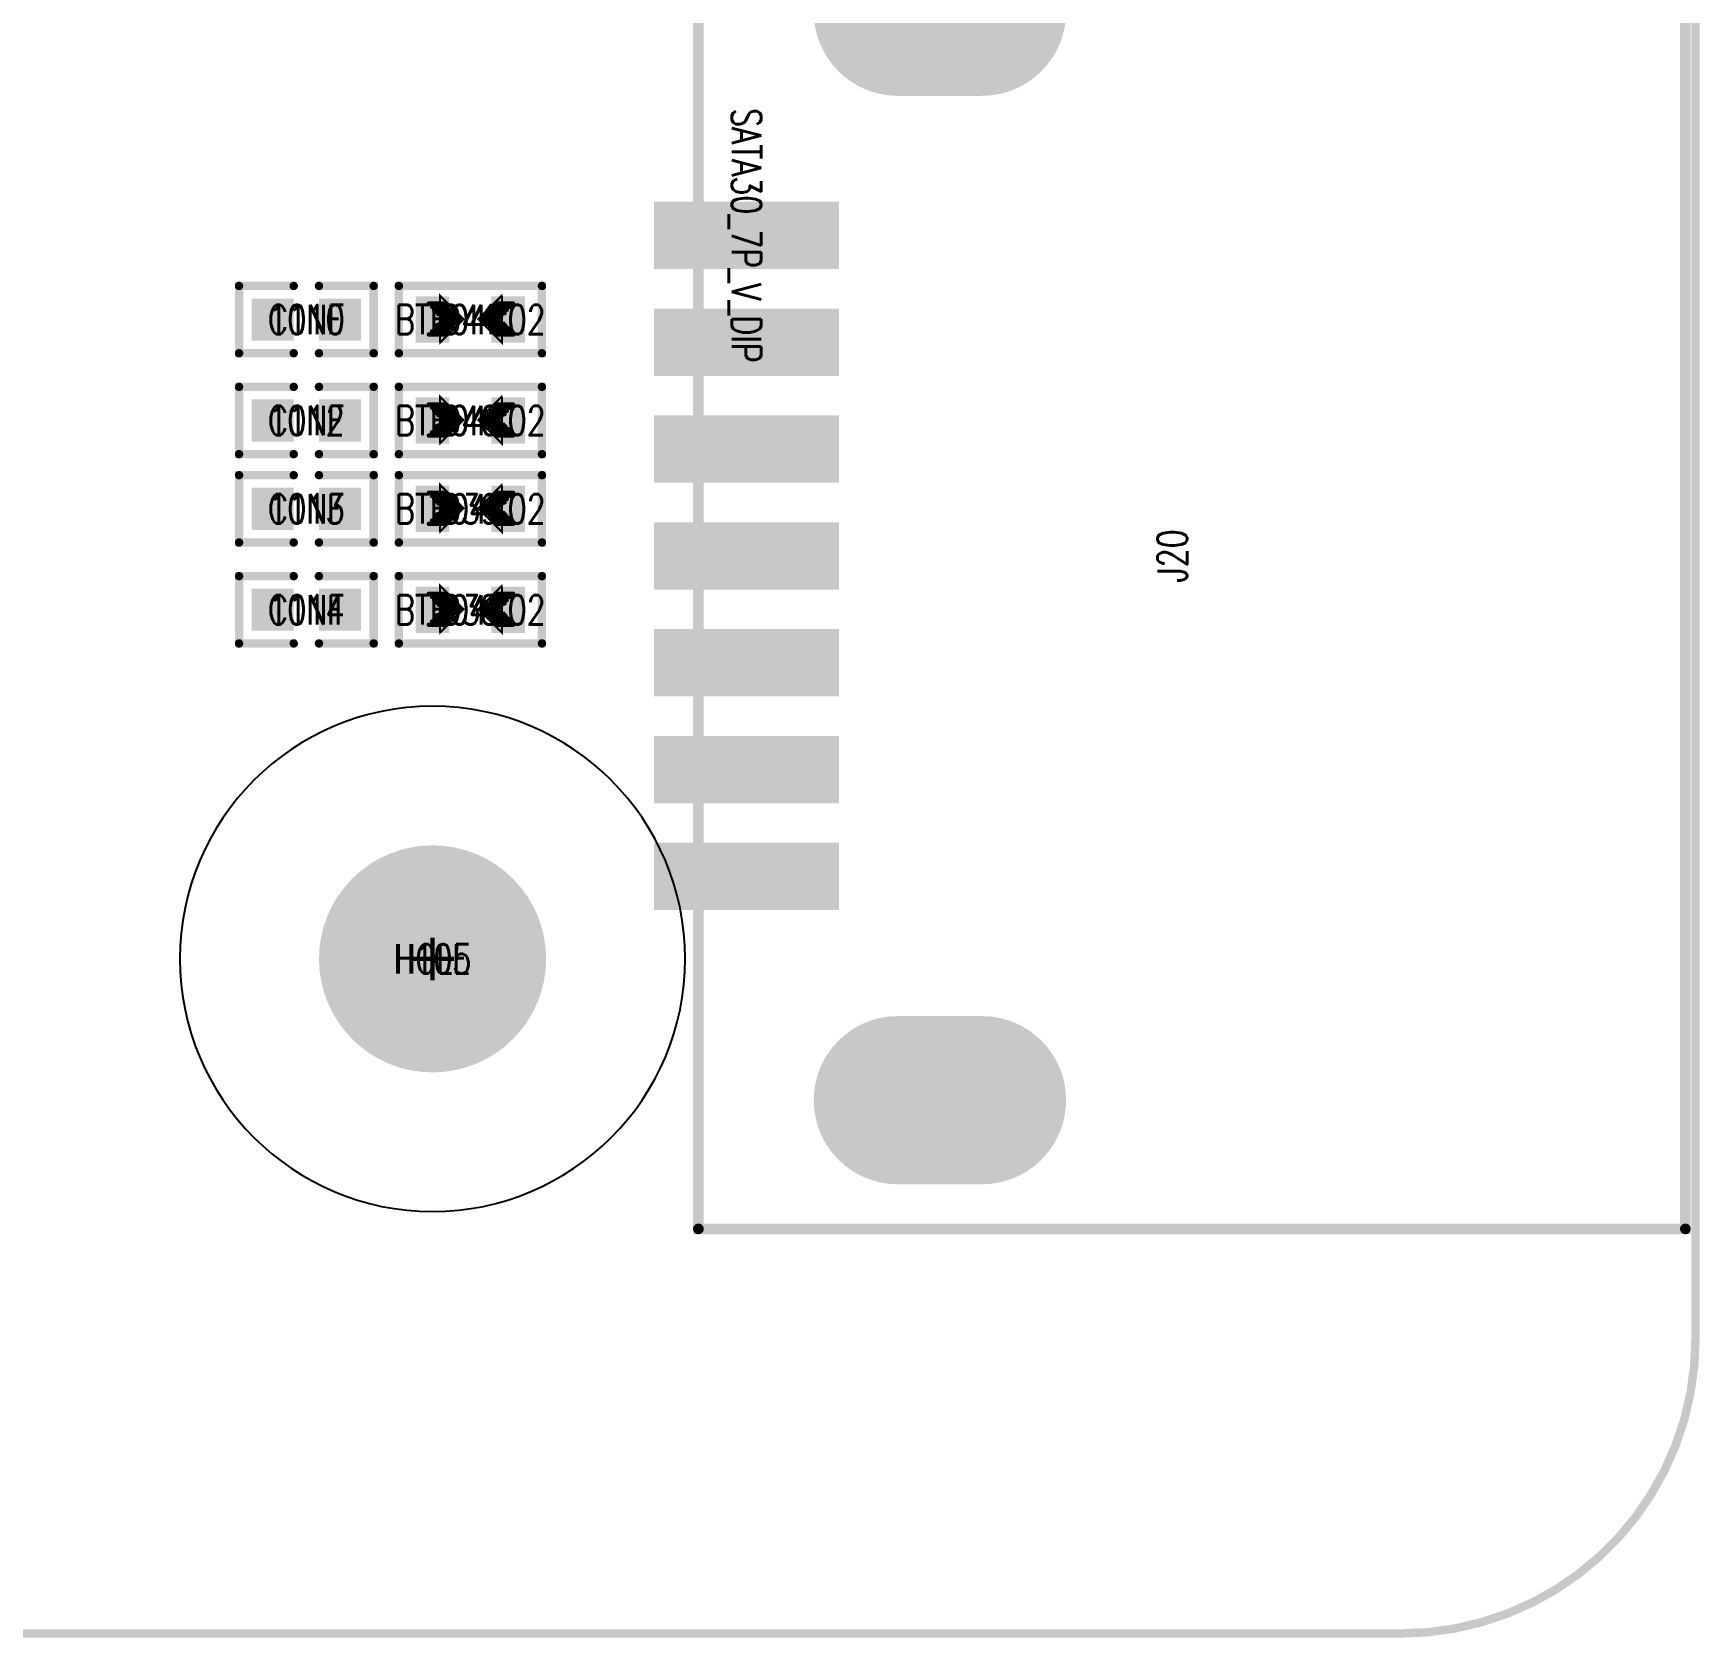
# Model space of a CAD drawing. Extents: x -4 to 157, y -7 to 87.
# Drawn here: x 136.75 to 156.56, y -3.57 to 15.5 of the extents above; entities that cross this region are included whole.
import ezdxf
from ezdxf.enums import TextEntityAlignment as Align

# ---------------------------------------------------------------- set-up
doc = ezdxf.new("R2010")
doc.units = 0
for name, pattern in [('KEEPOUT_00001000$0', [2, 1, 1]), ('TRMIDX_0', [2, 1, 1]), ('TRMIDX_1', [2, 1, 1])]:
    doc.linetypes.add(name, pattern=pattern)
for name, color, linetype in [('ATTRIBUTE_01', 130, 'CONTINUOUS'), ('BOARD_OUTLINE_00', 254, 'CONTINUOUS'), ('DRIL_NPLTE_THRU_01', 3, 'CONTINUOUS'), ('DRIL_NPLTE_THRU_02', 171, 'CONTINUOUS'), ('DRIL_NPLTE_THRU_03', 222, 'CONTINUOUS'), ('DRIL_NPLTE_THRU_04', 2, 'CONTINUOUS'), ('DRIL_PLTE_THRU_01', 3, 'CONTINUOUS'), ('DRIL_PLTE_THRU_02', 171, 'CONTINUOUS'), ('DRIL_PLTE_THRU_03', 222, 'CONTINUOUS'), ('DRIL_PLTE_THRU_04', 2, 'CONTINUOUS'), ('DRIL_SYMBOL', 254, 'CONTINUOUS'), ('KEEPOUT_-1', 254, 'CONTINUOUS'), ('KEEPOUT_01', 1, 'CONTINUOUS'), ('PADS_BOT', 56, 'CONTINUOUS'), ('PADS_INNER', 96, 'CONTINUOUS'), ('PADS_TOP', 96, 'CONTINUOUS'), ('PART_NAME_126', 6, 'CONTINUOUS'), ('PART_TOP_2DLINE_126', 255, 'CONTINUOUS'), ('PART_TOP_COPPER_01', 255, 'CONTINUOUS')]:
    doc.layers.add(name, color=color, linetype=linetype)
doc.styles.add('W0$05', font='simplex', dxfattribs={"width": 0.75})

# ---------------------------------------------------------------- blocks, each defined once
blk = doc.blocks.new('BOARD_1')
at = {"layer": 'BOARD_OUTLINE_00', "const_width": 0.1}
blk.add_lwpolyline([(0, -3.5, -0.414214), (3.5, 0), (156.51, 0, -0.414214), (160.01, -3.5), (160.01, -86.52, -0.414214), (156.51, -90.02), (3.5, -90.02, -0.414214), (0, -86.52)], format="xyb", close=True, dxfattribs=at)
blk = doc.blocks.new('SMOOTH_0$1')
at = {"const_width": 0.05}
blk.add_lwpolyline([(-0.025, 0, 1), (0.025, 0, 1)], format="xyb", close=True, dxfattribs=at)
blk = doc.blocks.new('PART_BODY_TOP_255')
at = {"layer": 'PART_TOP_2DLINE_126', "const_width": 0.1}
for points in [[(-0.15, 0.4), (-0.8, 0.4), (-0.8, -0.4), (-0.15, -0.4)], [(0.15, -0.4), (0.8, -0.4), (0.8, 0.4), (0.15, 0.4)]]:
    blk.add_lwpolyline(points, dxfattribs=at)
at = {"layer": 'PART_TOP_2DLINE_126'}
for p in [(-0.8, 0.4), (-0.15, 0.4), (0.15, 0.4), (0.8, 0.4), (-0.8, -0.4), (-0.15, -0.4), (0.15, -0.4), (0.8, -0.4)]:
    blk.add_blockref('SMOOTH_0$1', p, dxfattribs=at)
blk = doc.blocks.new('DRIL_HOLE_0')
blk.add_lwpolyline([(0, 0, 1), (0, 0, 1)], format="xyb", close=True)
blk = doc.blocks.new('PAD_0')
blk.add_lwpolyline([(0, 0, 1), (0, 0, 1)], format="xyb", close=True)
blk = doc.blocks.new('PAD_11')
at = {"const_width": 0.5}
blk.add_lwpolyline([(-0.25, 0), (0.25, 0)], dxfattribs=at)
blk = doc.blocks.new('STK_TOP_8')
at = {"layer": 'DRIL_PLTE_THRU_01'}
blk.add_blockref('DRIL_HOLE_0', (0, 0), dxfattribs=at)
at = {"layer": 'DRIL_PLTE_THRU_02'}
blk.add_blockref('DRIL_HOLE_0', (0, 0), dxfattribs=at)
at = {"layer": 'DRIL_PLTE_THRU_03'}
blk.add_blockref('DRIL_HOLE_0', (0, 0), dxfattribs=at)
at = {"layer": 'DRIL_PLTE_THRU_04'}
blk.add_blockref('DRIL_HOLE_0', (0, 0), dxfattribs=at)
at = {"layer": 'PADS_BOT'}
blk.add_blockref('PAD_0', (0, 0), dxfattribs=at)
at = {"layer": 'PADS_INNER'}
blk.add_blockref('PAD_0', (0, 0), dxfattribs=at)
at = {"layer": 'PADS_TOP'}
blk.add_blockref('PAD_11', (0, 0), dxfattribs=at)
blk = doc.blocks.new('SYM_TOP_6')
for name, p in [('PART_BODY_TOP_255', (0, 0)), ('STK_TOP_8', (-0.4, 0)), ('STK_TOP_8', (0.4, 0))]:
    blk.add_blockref(name, p)
blk = doc.blocks.new('PART_TOP_11')
blk.add_blockref('SYM_TOP_6', (0, 0))
at = {"layer": 'ATTRIBUTE_01', "style": 'W0$05', "width": 0.75}
blk.add_text('10NF', height=0.35, dxfattribs=at).set_placement((0, 0), align=Align.MIDDLE_CENTER)
at = {"layer": 'PART_NAME_126', "style": 'W0$05', "width": 0.75}
blk.add_text('C110', height=0.35, dxfattribs=at).set_placement((0, 0), align=Align.MIDDLE_CENTER)
blk = doc.blocks.new('PART_TOP_13')
blk.add_blockref('SYM_TOP_6', (0, 0))
at = {"layer": 'ATTRIBUTE_01', "style": 'W0$05', "width": 0.75}
blk.add_text('10NF', height=0.35, dxfattribs=at).set_placement((0, 0), align=Align.MIDDLE_CENTER)
at = {"layer": 'PART_NAME_126', "style": 'W0$05', "width": 0.75}
blk.add_text('C112', height=0.35, dxfattribs=at).set_placement((0, 0), align=Align.MIDDLE_CENTER)
blk = doc.blocks.new('PART_TOP_14')
blk.add_blockref('SYM_TOP_6', (0, 0))
at = {"layer": 'ATTRIBUTE_01', "style": 'W0$05', "width": 0.75}
blk.add_text('10NF', height=0.35, dxfattribs=at).set_placement((0, 0), align=Align.MIDDLE_CENTER)
at = {"layer": 'PART_NAME_126', "style": 'W0$05', "width": 0.75}
blk.add_text('C113', height=0.35, dxfattribs=at).set_placement((0, 0), align=Align.MIDDLE_CENTER)
blk = doc.blocks.new('PART_TOP_15')
blk.add_blockref('SYM_TOP_6', (0, 0))
at = {"layer": 'ATTRIBUTE_01', "style": 'W0$05', "width": 0.75}
blk.add_text('10NF', height=0.35, dxfattribs=at).set_placement((0, 0), align=Align.MIDDLE_CENTER)
at = {"layer": 'PART_NAME_126', "style": 'W0$05', "width": 0.75}
blk.add_text('C114', height=0.35, dxfattribs=at).set_placement((0, 0), align=Align.MIDDLE_CENTER)
blk = doc.blocks.new('SMOOTH_0$0254')
at = {"const_width": 0.0127}
blk.add_lwpolyline([(-0.00635, 0, 1), (0.00635, 0, 1)], format="xyb", close=True, dxfattribs=at)
blk = doc.blocks.new('SMOOTH_0$0508')
at = {"const_width": 0.0254}
blk.add_lwpolyline([(-0.0127, 0, 1), (0.0127, 0, 1)], format="xyb", close=True, dxfattribs=at)
blk = doc.blocks.new('PART_BODY_TOP_264')
at = {"layer": 'PART_TOP_2DLINE_126', "const_width": 0.1}
blk.add_lwpolyline([(0.85, -0.4), (0.85, 0.4), (-0.85, 0.4), (-0.85, -0.4)], close=True, dxfattribs=at)
at = {"layer": 'PART_TOP_COPPER_01', "linetype": 'TRMIDX_0', "const_width": 0.0508}
for points in [[(-0.3048, 0.1905), (-0.4953, 0.1905)], [(-0.2667, 0.1524), (-0.4572, 0.1524)], [(-0.2413, 0.1143), (-0.4318, 0.1143)], [(-0.2159, 0.0889), (-0.4064, 0.0889)], [(-0.1905, 0.0635), (-0.381, 0.0635)], [(-0.1524, 0.0381), (-0.3429, 0.0381)], [(-0.1397, -0.0127), (-0.3302, -0.0127)], [(-0.127, 0.0127), (-0.3175, 0.0127)], [(-0.3048, -0.1778), (-0.4953, -0.1778)], [(-0.2667, -0.1397), (-0.4572, -0.1397)], [(-0.2286, -0.1016), (-0.4191, -0.1016)], [(-0.2032, -0.0635), (-0.3937, -0.0635)], [(-0.1651, -0.0381), (-0.3556, -0.0381)]]:
    blk.add_lwpolyline(points, dxfattribs=at)
at = {"layer": 'PART_TOP_COPPER_01', "linetype": 'TRMIDX_0', "const_width": 0.0254}
for points in [[(-0.3556, -0.2667), (-0.08255, 0.00635), (-0.36195, 0.28575), (-0.36195, -0.254), (-0.3556, -0.254)], [(-0.3048, -0.1651), (-0.1397, 0), (-0.31115, 0.17145), (-0.31115, -0.1524), (-0.3048, -0.1524)]]:
    blk.add_lwpolyline(points, close=True, dxfattribs=at)
at = {"layer": 'PART_TOP_COPPER_01', "linetype": 'TRMIDX_1', "const_width": 0.0254}
for points in [[(0.3683, 0.2794), (0.09525, 0.00635), (0.37465, -0.27305), (0.37465, 0.2667), (0.3683, 0.2667)], [(0.3175, 0.1778), (0.1524, 0.0127), (0.32385, -0.15875), (0.32385, 0.1651), (0.3175, 0.1651)]]:
    blk.add_lwpolyline(points, close=True, dxfattribs=at)
at = {"layer": 'PART_TOP_COPPER_01', "linetype": 'TRMIDX_1', "const_width": 0.0508}
for points in [[(0.3175, 0.1905), (0.508, 0.1905)], [(0.1397, 0), (0.3302, 0)], [(0.1524, 0.0254), (0.3429, 0.0254)], [(0.1651, -0.0254), (0.3556, -0.0254)], [(0.1778, 0.0508), (0.3683, 0.0508)], [(0.2159, 0.0762), (0.4064, 0.0762)], [(0.2413, 0.1143), (0.4318, 0.1143)], [(0.2794, 0.1524), (0.4699, 0.1524)], [(0.2032, -0.0508), (0.3937, -0.0508)], [(0.2286, -0.0762), (0.4191, -0.0762)], [(0.254, -0.1016), (0.4445, -0.1016)], [(0.2794, -0.1397), (0.4699, -0.1397)], [(0.3175, -0.1778), (0.508, -0.1778)]]:
    blk.add_lwpolyline(points, dxfattribs=at)
at = {"layer": 'PART_TOP_2DLINE_126'}
for p in [(-0.85, 0.4), (0.85, 0.4), (-0.85, -0.4), (0.85, -0.4)]:
    blk.add_blockref('SMOOTH_0$1', p, dxfattribs=at)
at = {"layer": 'PART_TOP_COPPER_01'}
for name, p in [('SMOOTH_0$0508', (-0.4953, 0.1905)), ('SMOOTH_0$0254', (-0.36195, 0.28575)), ('SMOOTH_0$0508', (-0.3048, 0.1905)), ('SMOOTH_0$0508', (0.3175, 0.1905)), ('SMOOTH_0$0254', (0.3683, 0.2794)), ('SMOOTH_0$0254', (0.3683, 0.2667)), ('SMOOTH_0$0254', (0.37465, 0.2667)), ('SMOOTH_0$0508', (0.508, 0.1905)), ('SMOOTH_0$0508', (-0.4572, 0.1524)), ('SMOOTH_0$0508', (-0.4318, 0.1143)), ('SMOOTH_0$0508', (-0.4064, 0.0889)), ('SMOOTH_0$0508', (-0.381, 0.0635)), ('SMOOTH_0$0508', (-0.3429, 0.0381)), ('SMOOTH_0$0508', (-0.3302, -0.0127)), ('SMOOTH_0$0508', (-0.3175, 0.0127)), ('SMOOTH_0$0254', (-0.31115, 0.17145)), ('SMOOTH_0$0508', (-0.2667, 0.1524)), ('SMOOTH_0$0508', (-0.2413, 0.1143)), ('SMOOTH_0$0508', (-0.2159, 0.0889)), ('SMOOTH_0$0508', (-0.1905, 0.0635)), ('SMOOTH_0$0508', (-0.1524, 0.0381)), ('SMOOTH_0$0508', (-0.1397, -0.0127)), ('SMOOTH_0$0508', (-0.127, 0.0127)), ('SMOOTH_0$0254', (-0.1397, 0)), ('SMOOTH_0$0254', (-0.08255, 0.00635)), ('SMOOTH_0$0254', (0.09525, 0.00635)), ('SMOOTH_0$0508', (0.1397, 0)), ('SMOOTH_0$0508', (0.1524, 0.0254)), ('SMOOTH_0$0254', (0.1524, 0.0127)), ('SMOOTH_0$0508', (0.1651, -0.0254)), ('SMOOTH_0$0508', (0.1778, 0.0508)), ('SMOOTH_0$0508', (0.2159, 0.0762)), ('SMOOTH_0$0508', (0.2413, 0.1143)), ('SMOOTH_0$0508', (0.2794, 0.1524)), ('SMOOTH_0$0254', (0.3175, 0.1778)), ('SMOOTH_0$0254', (0.3175, 0.1651)), ('SMOOTH_0$0508', (0.3302, 0)), ('SMOOTH_0$0254', (0.32385, 0.1651)), ('SMOOTH_0$0508', (0.3429, 0.0254)), ('SMOOTH_0$0508', (0.3556, -0.0254)), ('SMOOTH_0$0508', (0.3683, 0.0508)), ('SMOOTH_0$0508', (0.4064, 0.0762)), ('SMOOTH_0$0508', (0.4318, 0.1143)), ('SMOOTH_0$0508', (0.4699, 0.1524)), ('SMOOTH_0$0508', (-0.4953, -0.1778)), ('SMOOTH_0$0508', (-0.4572, -0.1397)), ('SMOOTH_0$0508', (-0.4191, -0.1016)), ('SMOOTH_0$0508', (-0.3937, -0.0635)), ('SMOOTH_0$0508', (-0.3556, -0.0381)), ('SMOOTH_0$0508', (-0.3048, -0.1778)), ('SMOOTH_0$0254', (-0.31115, -0.1524)), ('SMOOTH_0$0254', (-0.3048, -0.1524)), ('SMOOTH_0$0254', (-0.3048, -0.1651)), ('SMOOTH_0$0508', (-0.2667, -0.1397)), ('SMOOTH_0$0508', (-0.2286, -0.1016)), ('SMOOTH_0$0508', (-0.2032, -0.0635)), ('SMOOTH_0$0508', (-0.1651, -0.0381)), ('SMOOTH_0$0508', (0.2032, -0.0508)), ('SMOOTH_0$0508', (0.2286, -0.0762)), ('SMOOTH_0$0508', (0.254, -0.1016)), ('SMOOTH_0$0508', (0.2794, -0.1397)), ('SMOOTH_0$0508', (0.3175, -0.1778)), ('SMOOTH_0$0254', (0.32385, -0.15875)), ('SMOOTH_0$0508', (0.3937, -0.0508)), ('SMOOTH_0$0508', (0.4191, -0.0762)), ('SMOOTH_0$0508', (0.4445, -0.1016)), ('SMOOTH_0$0508', (0.4699, -0.1397)), ('SMOOTH_0$0508', (0.508, -0.1778)), ('SMOOTH_0$0254', (-0.36195, -0.254)), ('SMOOTH_0$0254', (-0.3556, -0.254)), ('SMOOTH_0$0254', (-0.3556, -0.2667)), ('SMOOTH_0$0254', (0.37465, -0.27305))]:
    blk.add_blockref(name, p, dxfattribs=at)
blk = doc.blocks.new('PAD_18')
at = {"const_width": 0.4}
blk.add_lwpolyline([(-0.275, 0), (0.275, 0)], dxfattribs=at)
blk = doc.blocks.new('STK_TOP_20')
at = {"layer": 'DRIL_PLTE_THRU_01'}
blk.add_blockref('DRIL_HOLE_0', (0, 0), dxfattribs=at)
at = {"layer": 'DRIL_PLTE_THRU_02'}
blk.add_blockref('DRIL_HOLE_0', (0, 0), dxfattribs=at)
at = {"layer": 'DRIL_PLTE_THRU_03'}
blk.add_blockref('DRIL_HOLE_0', (0, 0), dxfattribs=at)
at = {"layer": 'DRIL_PLTE_THRU_04'}
blk.add_blockref('DRIL_HOLE_0', (0, 0), dxfattribs=at)
at = {"layer": 'PADS_BOT'}
blk.add_blockref('PAD_0', (0, 0), dxfattribs=at)
at = {"layer": 'PADS_INNER'}
blk.add_blockref('PAD_0', (0, 0), dxfattribs=at)
at = {"layer": 'PADS_TOP', "rotation": 90}
blk.add_blockref('PAD_18', (0, 0), dxfattribs=at)
blk = doc.blocks.new('SYM_TOP_15')
for name, p in [('PART_BODY_TOP_264', (0, 0)), ('STK_TOP_20', (-0.45, 0)), ('STK_TOP_20', (0.45, 0))]:
    blk.add_blockref(name, p)
blk = doc.blocks.new('PART_TOP_180')
blk.add_blockref('SYM_TOP_15', (0, 0))
at = {"layer": 'ATTRIBUTE_01', "style": 'W0$05', "width": 0.75}
blk.add_text('BTR04G02', height=0.35, dxfattribs=at).set_placement((0, 0), align=Align.MIDDLE_CENTER)
at = {"layer": 'PART_NAME_126', "style": 'W0$05', "width": 0.75}
blk.add_text('D38', height=0.35, dxfattribs=at).set_placement((0, 0), align=Align.MIDDLE_CENTER)
blk = doc.blocks.new('PART_TOP_181')
blk.add_blockref('SYM_TOP_15', (0, 0))
at = {"layer": 'ATTRIBUTE_01', "style": 'W0$05', "width": 0.75}
blk.add_text('BTR04G02', height=0.35, dxfattribs=at).set_placement((0, 0), align=Align.MIDDLE_CENTER)
at = {"layer": 'PART_NAME_126', "style": 'W0$05', "width": 0.75}
blk.add_text('D39', height=0.35, dxfattribs=at).set_placement((0, 0), align=Align.MIDDLE_CENTER)
blk = doc.blocks.new('PART_TOP_183')
blk.add_blockref('SYM_TOP_15', (0, 0))
at = {"layer": 'ATTRIBUTE_01', "style": 'W0$05', "width": 0.75}
blk.add_text('BTR04G02', height=0.35, dxfattribs=at).set_placement((0, 0), align=Align.MIDDLE_CENTER)
at = {"layer": 'PART_NAME_126', "style": 'W0$05', "width": 0.75}
blk.add_text('D40', height=0.35, dxfattribs=at).set_placement((0, 0), align=Align.MIDDLE_CENTER)
blk = doc.blocks.new('PART_TOP_184')
blk.add_blockref('SYM_TOP_15', (0, 0))
at = {"layer": 'ATTRIBUTE_01', "style": 'W0$05', "width": 0.75}
blk.add_text('BTR04G02', height=0.35, dxfattribs=at).set_placement((0, 0), align=Align.MIDDLE_CENTER)
at = {"layer": 'PART_NAME_126', "style": 'W0$05', "width": 0.75}
blk.add_text('D41', height=0.35, dxfattribs=at).set_placement((0, 0), align=Align.MIDDLE_CENTER)
blk = doc.blocks.new('PART_BODY_TOP_313')
at = {"layer": 'KEEPOUT_-1', "linetype": 'KEEPOUT_00001000$0'}
blk.add_lwpolyline([(-3.003, 0, 1), (3.003, 0, 1)], format="xyb", close=True, dxfattribs=at)
at = {"layer": 'KEEPOUT_01', "linetype": 'KEEPOUT_00001000$0'}
blk.add_lwpolyline([(-3.003, 0, 1), (3.003, 0, 1)], format="xyb", close=True, dxfattribs=at)
blk = doc.blocks.new('DRIL_SYMBOL_2$7')
at = {"layer": 'DRIL_SYMBOL', "const_width": 0.0508}
for points in [[(0, -0.254), (0, 0.254)], [(-0.254, 0), (0.254, 0)]]:
    blk.add_lwpolyline(points, dxfattribs=at)
blk = doc.blocks.new('DRIL_HOLE_2$7')
at = {"const_width": 1.35}
blk.add_lwpolyline([(-0.675, 0, 1), (0.675, 0, 1)], format="xyb", close=True, dxfattribs=at)
blk.add_blockref('DRIL_SYMBOL_2$7', (0, 0))
blk = doc.blocks.new('PAD_97')
at = {"const_width": 1.35}
blk.add_lwpolyline([(0, -0.675, 1), (0, 0.675, 1)], format="xyb", close=True, dxfattribs=at)
blk = doc.blocks.new('STK_TOP_97')
at = {"layer": 'DRIL_NPLTE_THRU_01'}
blk.add_blockref('DRIL_HOLE_2$7', (0, 0), dxfattribs=at)
at = {"layer": 'DRIL_NPLTE_THRU_02'}
blk.add_blockref('DRIL_HOLE_2$7', (0, 0), dxfattribs=at)
at = {"layer": 'DRIL_NPLTE_THRU_03'}
blk.add_blockref('DRIL_HOLE_2$7', (0, 0), dxfattribs=at)
at = {"layer": 'DRIL_NPLTE_THRU_04'}
blk.add_blockref('DRIL_HOLE_2$7', (0, 0), dxfattribs=at)
at = {"layer": 'PADS_BOT'}
blk.add_blockref('PAD_97', (0, 0), dxfattribs=at)
at = {"layer": 'PADS_INNER'}
blk.add_blockref('PAD_97', (0, 0), dxfattribs=at)
at = {"layer": 'PADS_TOP'}
blk.add_blockref('PAD_97', (0, 0), dxfattribs=at)
blk = doc.blocks.new('SYM_TOP_64')
for name in ['PART_BODY_TOP_313', 'STK_TOP_97']:
    blk.add_blockref(name, (0, 0))
blk = doc.blocks.new('PART_TOP_498')
blk.add_blockref('SYM_TOP_64', (0, 0))
at = {"layer": 'ATTRIBUTE_01', "style": 'W0$05', "width": 0.75}
blk.add_text('HOLE', height=0.35, dxfattribs=at).set_placement((0, 0), align=Align.MIDDLE_CENTER)
at = {"layer": 'PART_NAME_126', "style": 'W0$05', "width": 0.75}
blk.add_text('H105', height=0.35, dxfattribs=at).set_placement((0, 0), align=Align.MIDDLE_CENTER)
blk = doc.blocks.new('SMOOTH_0$127')
at = {"const_width": 0.0635}
blk.add_lwpolyline([(-0.03175, 0, 1), (0.03175, 0, 1)], format="xyb", close=True, dxfattribs=at)
blk = doc.blocks.new('PART_BODY_TOP_319')
at = {"layer": 'PART_TOP_2DLINE_126', "const_width": 0.127}
blk.add_lwpolyline([(-4.19, 11.16), (11.81, 11.16), (11.81, -0.57), (-4.19, -0.57)], close=True, dxfattribs=at)
at = {"layer": 'PART_TOP_2DLINE_126'}
for p in [(-4.19, 11.16), (11.81, 11.16), (-4.19, -0.57), (11.81, -0.57)]:
    blk.add_blockref('SMOOTH_0$127', p, dxfattribs=at)
blk = doc.blocks.new('PAD_101')
at = {"const_width": 0.8}
blk.add_lwpolyline([(-1.1, 0), (1.1, 0)], dxfattribs=at)
blk = doc.blocks.new('STK_TOP_101')
at = {"layer": 'DRIL_PLTE_THRU_01'}
blk.add_blockref('DRIL_HOLE_0', (0, 0), dxfattribs=at)
at = {"layer": 'DRIL_PLTE_THRU_02'}
blk.add_blockref('DRIL_HOLE_0', (0, 0), dxfattribs=at)
at = {"layer": 'DRIL_PLTE_THRU_03'}
blk.add_blockref('DRIL_HOLE_0', (0, 0), dxfattribs=at)
at = {"layer": 'DRIL_PLTE_THRU_04'}
blk.add_blockref('DRIL_HOLE_0', (0, 0), dxfattribs=at)
at = {"layer": 'PADS_BOT'}
blk.add_blockref('PAD_0', (0, 0), dxfattribs=at)
at = {"layer": 'PADS_INNER'}
blk.add_blockref('PAD_0', (0, 0), dxfattribs=at)
at = {"layer": 'PADS_TOP', "rotation": 90}
blk.add_blockref('PAD_101', (0, 0), dxfattribs=at)
blk = doc.blocks.new('DRIL_SLOT_0003100066000000900')
at = {"const_width": 0.3937}
blk.add_lwpolyline([(0.19685, -0.4445), (0.19685, 0.4445, 1), (-0.19685, 0.4445), (-0.19685, -0.4445, 1)], format="xyb", close=True, dxfattribs=at)
blk = doc.blocks.new('PAD_102')
at = {"const_width": 1}
blk.add_lwpolyline([(-0.5, -0.5), (0.5, -0.5, 1), (0.5, 0.5), (-0.5, 0.5, 1)], format="xyb", close=True, dxfattribs=at)
blk = doc.blocks.new('STK_TOP_102')
at = {"layer": 'DRIL_PLTE_THRU_01'}
blk.add_blockref('DRIL_SLOT_0003100066000000900', (0, 0), dxfattribs=at)
at = {"layer": 'DRIL_PLTE_THRU_02'}
blk.add_blockref('DRIL_SLOT_0003100066000000900', (0, 0), dxfattribs=at)
at = {"layer": 'DRIL_PLTE_THRU_03'}
blk.add_blockref('DRIL_SLOT_0003100066000000900', (0, 0), dxfattribs=at)
at = {"layer": 'DRIL_PLTE_THRU_04'}
blk.add_blockref('DRIL_SLOT_0003100066000000900', (0, 0), dxfattribs=at)
at = {"layer": 'PADS_BOT', "rotation": 90}
blk.add_blockref('PAD_102', (0, 0), dxfattribs=at)
at = {"layer": 'PADS_INNER', "rotation": 90}
blk.add_blockref('PAD_102', (0, 0), dxfattribs=at)
at = {"layer": 'PADS_TOP', "rotation": 90}
blk.add_blockref('PAD_102', (0, 0), dxfattribs=at)
blk = doc.blocks.new('SYM_TOP_70')
for name, p in [('PART_BODY_TOP_319', (0, 0)), ('STK_TOP_102', (-2.66, 2.3)), ('STK_TOP_102', (10.28, 2.3)), ('STK_TOP_101', (0, 0)), ('STK_TOP_101', (1.27, 0)), ('STK_TOP_101', (2.54, 0)), ('STK_TOP_101', (3.81, 0)), ('STK_TOP_101', (5.08, 0)), ('STK_TOP_101', (6.35, 0)), ('STK_TOP_101', (7.62, 0))]:
    blk.add_blockref(name, p)
blk = doc.blocks.new('PART_TOP_525')
blk.add_blockref('SYM_TOP_70', (0, 0))
at = {"layer": 'ATTRIBUTE_01', "style": 'W0$05', "width": 0.75}
blk.add_text('SATA30_7P_V_DIP', height=0.35, dxfattribs=at).set_placement((0, 0), align=Align.MIDDLE_CENTER)
at = {"layer": 'PART_NAME_126', "style": 'W0$05', "width": 0.75}
blk.add_text('J20', height=0.35, rotation=180, dxfattribs=at).set_placement((3.81, 5.062), align=Align.MIDDLE_CENTER)

msp = doc.modelspace()

# ---------------------------------------------------------------- block references
for name, p in [('BOARD_1', (-3.5, 86.5)), ('PART_TOP_11', (140, 12.1)), ('PART_TOP_184', (141.95, 12.1)), ('PART_TOP_13', (140, 10.9)), ('PART_TOP_183', (141.95, 10.9)), ('PART_TOP_14', (140, 9.85)), ('PART_TOP_181', (141.95, 9.85)), ('PART_TOP_180', (141.95, 8.65)), ('PART_TOP_15', (140, 8.65)), ('PART_TOP_498', (141.5, 4.5))]:
    msp.add_blockref(name, p)
at = {"rotation": 270}
msp.add_blockref('PART_TOP_525', (145.23, 13.1), dxfattribs=at)

doc.saveas('drawing.dxf')
